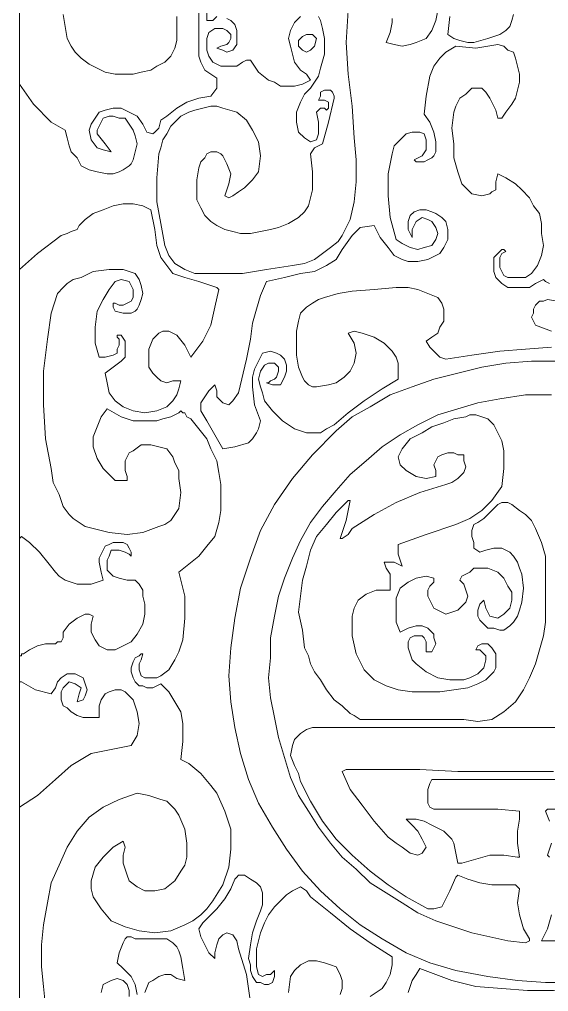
# Model space of a CAD drawing. Extents: x -66030 to 95157, y -13132 to 45879.
# Drawn here: x -39377 to -38340, y 26178 to 28084 of the extents above; entities that cross this region are included whole.
import ezdxf

# ---------------------------------------------------------------- set-up
doc = ezdxf.new("R2010")
doc.units = 0
doc.header["$LTSCALE"] = 100
doc.header["$MEASUREMENT"] = 0
doc.layers.get('0').update_dxf_attribs({"linetype": 'CONTINUOUS'})

msp = doc.modelspace()

# ---------------------------------------------------------------- linework, layer by layer
at = {"lineweight": 0}
for points in [[(-39377, 29078.5), (-37361.5, 29078.5), (-37361.5, 24512.4), (-39377, 24512.4), (-39377, 29078.5)], [(-38814.5, 28055.1), (-38802.8, 28055.1), (-38795, 28047.3), (-38798.9, 28031.7), (-38806.7, 28023.9), (-38814.5, 28020), (-38822.3, 28023.9), (-38830.1, 28031.7), (-38830.1, 28043.4), (-38822.3, 28051.2), (-38814.5, 28055.1)], [(-38759.8, 26750.5), (-38775.4, 26770.1), (-38787.2, 26789.6), (-38798.9, 26805.2), (-38806.7, 26820.8), (-38810.6, 26836.5), (-38818.4, 26852.1), (-38822.3, 26887.2), (-38830.1, 26922.4), (-38826.2, 26953.6), (-38822.3, 26984.9), (-38814.5, 27012.2), (-38806.7, 27043.5), (-38795, 27070.8), (-38775.4, 27094.3), (-38755.9, 27117.7), (-38732.5, 27141.1), (-38728.6, 27141.1), (-38736.4, 27102.1), (-38748.1, 27066.9), (-38744.2, 27066.9), (-38732.5, 27074.7), (-38724.7, 27086.4), (-38681.7, 27113.8), (-38638.7, 27137.2), (-38591.9, 27156.8), (-38541.1, 27172.4), (-38529.4, 27176.3), (-38517.6, 27184.1), (-38505.9, 27195.8), (-38502, 27207.5), (-38505.9, 27219.2), (-38505.9, 27231), (-38517.6, 27231), (-38525.5, 27234.9), (-38537.2, 27234.9), (-38548.9, 27231), (-38556.7, 27227.1), (-38560.6, 27219.2), (-38564.5, 27211.4), (-38560.6, 27199.7), (-38560.6, 27195.8), (-38560.6, 27188), (-38580.1, 27184.1), (-38599.7, 27188), (-38619.2, 27199.7), (-38630.9, 27211.4), (-38634.8, 27227.1), (-38627, 27242.7), (-38611.4, 27262.2), (-38587.9, 27273.9), (-38568.4, 27285.6), (-38545, 27293.5), (-38525.5, 27301.3), (-38502, 27305.2), (-38494.2, 27309.1), (-38482.5, 27309.1), (-38470.8, 27305.2), (-38459.1, 27301.3), (-38447.3, 27289.6), (-38439.5, 27273.9), (-38431.7, 27258.3), (-38427.8, 27238.8), (-38427.8, 27203.6), (-38431.7, 27168.5), (-38451.2, 27141.1), (-38470.8, 27121.6), (-38494.2, 27106), (-38521.5, 27094.3), (-38580.1, 27074.7), (-38634.8, 27055.2), (-38634.8, 27035.7), (-38627, 27012.2), (-38642.6, 27020), (-38662.2, 27020), (-38658.3, 27008.3), (-38650.4, 26996.6), (-38650.4, 26981), (-38650.4, 26965.4), (-38662.2, 26965.4), (-38677.8, 26965.4), (-38697.3, 26957.5), (-38712.9, 26945.8), (-38720.8, 26930.2), (-38724.7, 26914.6), (-38724.7, 26895.1), (-38724.7, 26875.5), (-38716.8, 26840.4), (-38701.2, 26809.1), (-38681.7, 26789.6), (-38658.3, 26777.9), (-38634.8, 26770.1), (-38607.5, 26766.2), (-38552.8, 26766.2), (-38498.1, 26774), (-38478.6, 26781.8), (-38463, 26789.6), (-38455.1, 26797.4), (-38447.3, 26805.2), (-38443.4, 26813), (-38443.4, 26824.7), (-38443.4, 26840.4), (-38451.2, 26852.1), (-38459.1, 26859.9), (-38470.8, 26859.9), (-38478.6, 26856), (-38482.5, 26848.2), (-38474.7, 26848.2), (-38470.8, 26844.3), (-38463, 26836.5), (-38463, 26828.7), (-38466.9, 26813), (-38478.6, 26801.3), (-38494.2, 26793.5), (-38505.9, 26789.6), (-38533.3, 26789.6), (-38556.7, 26793.5), (-38580.1, 26805.2), (-38599.7, 26820.8), (-38607.5, 26828.7), (-38611.4, 26840.4), (-38615.3, 26852.1), (-38615.3, 26863.8), (-38611.4, 26871.6), (-38603.6, 26875.5), (-38595.8, 26875.5), (-38587.9, 26875.5), (-38584, 26871.6), (-38580.1, 26863.8), (-38580.1, 26859.9), (-38580.1, 26852.1), (-38580.1, 26848.2), (-38580.1, 26844.3), (-38576.2, 26844.3), (-38568.4, 26844.3), (-38564.5, 26852.1), (-38560.6, 26859.9), (-38564.5, 26871.6), (-38564.5, 26879.4), (-38576.2, 26891.1), (-38587.9, 26895.1), (-38599.7, 26895.1), (-38615.3, 26891.1), (-38630.9, 26883.3), (-38638.7, 26902.9), (-38638.7, 26926.3), (-38638.7, 26949.7), (-38630.9, 26969.3), (-38615.3, 26981), (-38599.7, 26988.8), (-38580.1, 26992.7), (-38564.5, 26988.8), (-38564.5, 26981), (-38572.3, 26973.2), (-38576.2, 26965.4), (-38576.2, 26953.6), (-38572.3, 26945.8), (-38568.4, 26938), (-38564.5, 26930.2), (-38556.7, 26926.3), (-38548.9, 26922.4), (-38541.1, 26918.5), (-38529.4, 26922.4), (-38517.6, 26926.3), (-38509.8, 26934.1), (-38502, 26941.9), (-38498.1, 26953.6), (-38502, 26965.4), (-38505.9, 26977.1), (-38513.7, 26984.9), (-38509.8, 26992.7), (-38502, 26996.6), (-38494.2, 27000.5), (-38486.4, 27008.3), (-38459.1, 27008.3), (-38439.5, 27000.5), (-38427.8, 26988.8), (-38420, 26973.2), (-38412.2, 26961.5), (-38412.2, 26945.8), (-38416.1, 26930.2), (-38427.8, 26918.5), (-38439.5, 26910.7), (-38455.1, 26914.6), (-38463, 26930.2), (-38466.9, 26945.8), (-38474.7, 26938), (-38478.6, 26926.3), (-38478.6, 26914.6), (-38474.7, 26906.8), (-38466.9, 26899), (-38459.1, 26891.1), (-38447.3, 26891.1), (-38435.6, 26887.2), (-38427.8, 26887.2), (-38416.1, 26895.1), (-38408.3, 26902.9), (-38400.5, 26914.6), (-38396.6, 26926.3), (-38392.6, 26941.9), (-38388.7, 26969.3), (-38392.6, 26996.6), (-38396.6, 27008.3), (-38400.5, 27020), (-38408.3, 27031.8), (-38416.1, 27039.6), (-38431.7, 27047.4), (-38447.3, 27047.4), (-38463, 27043.5), (-38474.7, 27039.6), (-38486.4, 27047.4), (-38486.4, 27059.1), (-38490.3, 27070.8), (-38490.3, 27082.5), (-38486.4, 27094.3), (-38478.6, 27098.2), (-38466.9, 27106), (-38459.1, 27113.8), (-38451.2, 27121.6), (-38439.5, 27133.3), (-38431.7, 27137.2), (-38427.8, 27137.2), (-38420, 27137.2), (-38412.2, 27133.3), (-38396.6, 27121.6), (-38384.8, 27113.8), (-38373.1, 27102.1), (-38365.3, 27086.4), (-38353.6, 27059.1), (-38345.8, 27031.8), (-38345.8, 26969.3), (-38345.8, 26902.9), (-38349.7, 26875.5), (-38357.5, 26848.2), (-38365.3, 26820.8), (-38377, 26793.5), (-38388.7, 26770.1), (-38404.4, 26746.6), (-38427.8, 26727.1), (-38451.2, 26711.5), (-38478.6, 26707.6), (-38505.9, 26711.5), (-38552.8, 26711.5), (-38595.8, 26711.5), (-38642.6, 26711.5), (-38689.5, 26711.5), (-38701.2, 26711.5), (-38709, 26711.5), (-38720.8, 26719.3), (-38728.6, 26723.2), (-38744.2, 26738.8), (-38759.8, 26750.5)]]:
    msp.add_lwpolyline(points, close=True, dxfattribs=at)
for points in [[(-39025.4, 28113.7), (-39025.4, 28078.6), (-39025.4, 28047.3), (-39025.4, 28012.2), (-39021.5, 28000.4), (-39013.7, 27984.8), (-39002, 27977), (-38990.3, 27969.2), (-38990.3, 27949.7), (-39002, 27934), (-39025.4, 27930.1), (-39048.9, 27922.3), (-39068.4, 27910.6), (-39087.9, 27895), (-39099.6, 27887.2), (-39103.5, 27871.5), (-39107.4, 27867.6), (-39111.3, 27863.7), (-39115.3, 27859.8), (-39127, 27863.7), (-39134.8, 27879.4), (-39146.5, 27895), (-39162.1, 27902.8), (-39177.7, 27910.6), (-39193.4, 27910.6), (-39209, 27906.7), (-39220.7, 27902.8), (-39228.5, 27891.1), (-39236.3, 27879.4), (-39240.2, 27867.6), (-39236.3, 27848.1), (-39224.6, 27832.5), (-39212.9, 27828.6), (-39197.3, 27824.7), (-39209, 27840.3), (-39224.6, 27859.8), (-39224.6, 27867.6), (-39220.7, 27875.4), (-39216.8, 27883.3), (-39212.9, 27891.1), (-39201.2, 27895), (-39193.4, 27895), (-39181.7, 27891.1), (-39169.9, 27891.1), (-39162.1, 27879.4), (-39154.3, 27867.6), (-39150.4, 27855.9), (-39146.5, 27840.3), (-39150.4, 27824.7), (-39154.3, 27809), (-39158.2, 27801.2), (-39162.1, 27797.3), (-39173.8, 27789.5), (-39181.7, 27785.6), (-39193.4, 27781.7), (-39205.1, 27781.7), (-39224.6, 27785.6), (-39240.2, 27789.5), (-39255.9, 27797.3), (-39263.7, 27813), (-39275.4, 27824.7), (-39279.3, 27836.4), (-39283.2, 27852), (-39287.1, 27867.6), (-39314.5, 27883.3), (-39349.6, 27918.4), (-39377, 27957.5), (-39377, 28086.4)], [(-38732.5, 28102), (-38736.4, 28039.5), (-38732.5, 27977), (-38724.7, 27914.5), (-38720.8, 27852), (-38716.8, 27809), (-38716.8, 27766.1), (-38720.8, 27727), (-38728.6, 27691.9), (-38736.4, 27676.2), (-38744.2, 27660.6), (-38752, 27648.9), (-38767.6, 27637.2), (-38783.2, 27625.5), (-38798.9, 27613.7), (-38818.4, 27605.9), (-38841.8, 27602), (-38892.6, 27594.2), (-38939.5, 27586.4), (-38986.4, 27586.4), (-39033.2, 27586.4), (-39052.8, 27594.2), (-39072.3, 27605.9), (-39084, 27621.6), (-39091.8, 27641.1), (-39099.6, 27684.1), (-39107.4, 27727), (-39107.4, 27773.9), (-39103.5, 27820.8), (-39099.6, 27832.5), (-39095.7, 27848.1), (-39087.9, 27859.8), (-39080.1, 27875.4), (-39072.3, 27883.3), (-39060.6, 27895), (-39044.9, 27902.8), (-39033.2, 27906.7), (-39017.6, 27910.6), (-39002, 27914.5), (-38990.3, 27914.5), (-38978.5, 27910.6), (-38951.2, 27902.8), (-38931.7, 27887.2), (-38920, 27867.6), (-38908.2, 27844.2), (-38904.3, 27816.9), (-38908.2, 27785.6), (-38920, 27770), (-38935.6, 27754.4), (-38947.3, 27746.6), (-38959, 27738.7), (-38966.8, 27734.8), (-38974.6, 27738.7), (-38966.8, 27762.2), (-38962.9, 27781.7), (-38970.7, 27801.2), (-38978.5, 27816.9), (-38982.5, 27820.8), (-38990.3, 27824.7), (-38994.2, 27824.7), (-39002, 27824.7), (-39009.8, 27820.8), (-39013.7, 27813), (-39021.5, 27805.1), (-39025.4, 27793.4), (-39029.3, 27770), (-39029.3, 27746.6), (-39029.3, 27730.9), (-39021.5, 27715.3), (-39013.7, 27699.7), (-39002, 27688), (-38990.3, 27680.2), (-38974.6, 27672.3), (-38959, 27668.4), (-38943.4, 27664.5), (-38923.9, 27664.5), (-38904.3, 27668.4), (-38884.8, 27672.3), (-38869.2, 27676.2), (-38849.6, 27684.1), (-38830.1, 27695.8), (-38818.4, 27707.5), (-38810.6, 27719.2), (-38806.7, 27734.8), (-38802.8, 27750.5), (-38802.8, 27785.6), (-38806.7, 27820.8), (-38798.9, 27832.5), (-38783.2, 27840.3), (-38771.5, 27883.3), (-38759.8, 27930.1), (-38759.8, 27934), (-38763.7, 27941.9), (-38767.6, 27945.8), (-38775.4, 27945.8), (-38779.3, 27945.8), (-38787.2, 27941.9), (-38787.2, 27934), (-38791.1, 27926.2), (-38779.3, 27926.2), (-38771.5, 27922.3), (-38771.5, 27910.6), (-38775.4, 27906.7), (-38779.3, 27910.6), (-38787.2, 27910.6), (-38795, 27902.8), (-38791.1, 27883.3), (-38791.1, 27859.8), (-38795, 27848.1), (-38806.7, 27844.2), (-38818.4, 27852), (-38830.1, 27863.7), (-38834, 27883.3), (-38834, 27902.8), (-38826.2, 27922.3), (-38818.4, 27937.9), (-38806.7, 27949.7), (-38798.9, 27961.4), (-38791.1, 27973.1), (-38787.2, 27988.7), (-38779.3, 28016.1), (-38779.3, 28047.3), (-38783.2, 28066.8), (-38787.2, 28082.5), (-38791.1, 28090.3)], [(-38990.3, 28090.3), (-38998.1, 28082.5), (-39009.8, 28082.5), (-39009.8, 28098.1)], [(-38556.7, 28102), (-38560.6, 28082.5), (-38568.4, 28062.9), (-38580.1, 28047.3), (-38599.7, 28039.5), (-38611.4, 28035.6), (-38627, 28031.7), (-38642.6, 28035.6), (-38658.3, 28039.5), (-38650.4, 28059), (-38646.5, 28078.6), (-38646.5, 28086.4)], [(-39291, 28094.2), (-39283.2, 28047.3), (-39275.4, 28031.7), (-39267.6, 28020), (-39255.9, 28008.3), (-39240.2, 27996.5), (-39224.6, 27988.7), (-39209, 27980.9), (-39189.5, 27977), (-39173.8, 27977), (-39154.3, 27977), (-39138.7, 27980.9), (-39119.2, 27984.8), (-39107.4, 27992.6), (-39091.8, 28000.4), (-39080.1, 28012.2), (-39072.3, 28027.8), (-39068.4, 28043.4), (-39068.4, 28090.3)], [(-38826.2, 28090.3), (-38837.9, 28078.6), (-38845.7, 28062.9), (-38849.6, 28047.3), (-38845.7, 28031.7), (-38841.8, 28016.1), (-38837.9, 28000.4), (-38826.2, 27984.8), (-38814.5, 27977), (-38806.7, 27965.3), (-38822.3, 27957.5), (-38837.9, 27953.6), (-38849.6, 27953.6), (-38865.3, 27953.6), (-38877, 27961.4), (-38888.7, 27965.3), (-38908.2, 27980.9), (-38923.9, 28004.3), (-38931.7, 28004.3), (-38939.5, 28000.4), (-38951.2, 27992.6), (-38966.8, 27992.6), (-38982.5, 27992.6), (-38998.1, 28000.4), (-39005.9, 28012.2), (-39009.8, 28023.9), (-39009.8, 28035.6), (-39009.8, 28047.3), (-39005.9, 28059), (-38994.2, 28066.8), (-38986.4, 28066.8), (-38978.5, 28066.8), (-38970.7, 28062.9), (-38966.8, 28059), (-38962.9, 28055.1), (-38962.9, 28047.3), (-38966.8, 28039.5), (-38970.7, 28035.6), (-38982.5, 28031.7), (-38990.3, 28027.8), (-38978.5, 28023.9), (-38970.7, 28020), (-38959, 28023.9), (-38951.2, 28035.6), (-38951.2, 28043.4), (-38951.2, 28055.1), (-38951.2, 28062.9), (-38955.1, 28074.7), (-38962.9, 28082.5), (-38970.7, 28086.4)], [(-38408.3, 28094.2), (-38412.2, 28082.5), (-38416.1, 28070.7), (-38423.9, 28062.9), (-38435.6, 28055.1), (-38459.1, 28047.3), (-38486.4, 28039.5), (-38498.1, 28039.5), (-38513.7, 28043.4), (-38525.5, 28047.3), (-38537.2, 28055.1), (-38533.3, 28090.3)], [(-38334.1, 27441.9), (-38384.8, 27438), (-38435.6, 27434.1), (-38490.3, 27426.3), (-38541.1, 27418.5), (-38552.8, 27422.4), (-38564.5, 27434.1), (-38572.3, 27441.9), (-38580.1, 27453.6), (-38568.4, 27461.4), (-38556.7, 27469.2), (-38552.8, 27480.9), (-38545, 27492.7), (-38545, 27504.4), (-38545, 27516.1), (-38548.9, 27527.8), (-38556.7, 27539.5), (-38576.2, 27547.3), (-38595.8, 27555.2), (-38615.3, 27559.1), (-38638.7, 27559.1), (-38681.7, 27555.2), (-38724.7, 27551.3), (-38752, 27547.3), (-38779.3, 27539.5), (-38791.1, 27535.6), (-38802.8, 27527.8), (-38814.5, 27520), (-38826.2, 27508.3), (-38830.1, 27492.7), (-38834, 27473.1), (-38834, 27449.7), (-38834, 27426.3), (-38830.1, 27402.8), (-38822.3, 27383.3), (-38818.4, 27375.5), (-38810.6, 27367.7), (-38802.8, 27363.8), (-38795, 27363.8), (-38771.5, 27367.7), (-38755.9, 27371.6), (-38740.3, 27383.3), (-38728.6, 27395), (-38720.8, 27410.6), (-38716.8, 27430.2), (-38720.8, 27449.7), (-38732.5, 27469.2), (-38720.8, 27473.1), (-38705.1, 27469.2), (-38681.7, 27461.4), (-38662.2, 27449.7), (-38654.3, 27441.9), (-38646.5, 27434.1), (-38638.7, 27422.4), (-38634.8, 27410.6), (-38634.8, 27379.4), (-38666.1, 27359.9), (-38701.2, 27336.4), (-38732.5, 27313), (-38759.8, 27289.6), (-38775.4, 27281.7), (-38787.2, 27273.9), (-38798.9, 27273.9), (-38814.5, 27273.9), (-38837.9, 27281.7), (-38861.4, 27297.4), (-38880.9, 27316.9), (-38896.5, 27336.4), (-38900.4, 27352), (-38904.3, 27363.8), (-38908.2, 27379.4), (-38904.3, 27395), (-38896.5, 27406.7), (-38888.7, 27410.6), (-38880.9, 27410.6), (-38877, 27410.6), (-38873.1, 27406.7), (-38869.2, 27402.8), (-38869.2, 27395), (-38873.1, 27383.3), (-38877, 27379.4), (-38884.8, 27375.5), (-38888.7, 27371.6), (-38892.6, 27371.6), (-38880.9, 27367.7), (-38865.3, 27367.7), (-38857.5, 27383.3), (-38853.6, 27395), (-38853.6, 27406.7), (-38857.5, 27418.5), (-38865.3, 27426.3), (-38873.1, 27430.2), (-38884.8, 27434.1), (-38900.4, 27430.2), (-38908.2, 27414.5), (-38916, 27398.9), (-38920, 27383.3), (-38920, 27363.8), (-38916, 27328.6), (-38904.3, 27297.4), (-38908.2, 27281.7), (-38912.1, 27273.9), (-38920, 27262.2), (-38927.8, 27254.4), (-38955.1, 27246.6), (-38978.5, 27242.7), (-38994.2, 27270), (-39009.8, 27297.4), (-39021.5, 27316.9), (-39021.5, 27332.5), (-39013.7, 27344.2), (-39005.9, 27356), (-38994.2, 27367.7), (-38994.2, 27367.7), (-38990.3, 27356), (-38990.3, 27344.2), (-38978.5, 27332.5), (-38966.8, 27328.6), (-38959, 27336.4), (-38947.3, 27352), (-38931.7, 27418.5), (-38923.9, 27457.5), (-38920, 27488.8), (-38912.1, 27516.1), (-38904.3, 27543.4), (-38892.6, 27570.8), (-38857.5, 27578.6), (-38826.2, 27586.4), (-38798.9, 27590.3), (-38775.4, 27602), (-38755.9, 27613.7), (-38744.2, 27633.3), (-38724.7, 27660.6), (-38709, 27676.2), (-38681.7, 27680.2), (-38670, 27656.7), (-38654.3, 27637.2), (-38642.6, 27621.6), (-38627, 27613.7), (-38615.3, 27609.8), (-38595.8, 27609.8), (-38576.2, 27613.7), (-38552.8, 27625.5), (-38545, 27637.2), (-38537.2, 27652.8), (-38537.2, 27672.3), (-38541.1, 27688), (-38548.9, 27695.8), (-38560.6, 27703.6), (-38568.4, 27707.5), (-38580.1, 27711.4), (-38591.9, 27711.4), (-38603.6, 27707.5), (-38611.4, 27699.7), (-38615.3, 27688), (-38615.3, 27672.3), (-38607.5, 27656.7), (-38607.5, 27672.3), (-38599.7, 27688), (-38587.9, 27695.8), (-38576.2, 27691.9), (-38568.4, 27688), (-38560.6, 27676.2), (-38556.7, 27664.5), (-38560.6, 27652.8), (-38568.4, 27641.1), (-38584, 27637.2), (-38595.8, 27633.3), (-38611.4, 27637.2), (-38627, 27645), (-38638.7, 27652.8), (-38650.4, 27695.8), (-38654.3, 27738.7), (-38654.3, 27781.7), (-38646.5, 27820.8), (-38642.6, 27836.4), (-38630.9, 27848.1), (-38619.2, 27859.8), (-38607.5, 27863.7), (-38591.9, 27863.7), (-38584, 27859.8), (-38580.1, 27848.1), (-38580.1, 27828.6), (-38587.9, 27816.9), (-38603.6, 27809), (-38599.7, 27805.1), (-38595.8, 27805.1), (-38587.9, 27805.1), (-38584, 27805.1), (-38576.2, 27809), (-38568.4, 27813), (-38564.5, 27816.9), (-38560.6, 27824.7), (-38560.6, 27844.2), (-38564.5, 27863.7), (-38572.3, 27883.3), (-38584, 27898.9), (-38580.1, 27934), (-38572.3, 27973.1), (-38564.5, 27992.6), (-38552.8, 28008.3), (-38541.1, 28020), (-38521.5, 28031.7), (-38482.5, 28027.8), (-38439.5, 28035.6), (-38427.8, 28031.7), (-38420, 28023.9), (-38408.3, 28020), (-38404.4, 28008.3), (-38400.5, 27992.6), (-38396.6, 27977), (-38396.6, 27961.4), (-38400.5, 27945.8), (-38404.4, 27930.1), (-38412.2, 27918.4), (-38423.9, 27902.8), (-38431.7, 27891.1), (-38439.5, 27891.1), (-38443.4, 27906.7), (-38455.1, 27930.1), (-38463, 27941.9), (-38470.8, 27949.7), (-38478.6, 27949.7), (-38490.3, 27949.7), (-38502, 27937.9), (-38513.7, 27930.1), (-38521.5, 27914.5), (-38525.5, 27902.8), (-38529.4, 27871.5), (-38525.5, 27840.3), (-38525.5, 27813), (-38517.6, 27785.6), (-38513.7, 27773.9), (-38509.8, 27762.2), (-38498.1, 27750.5), (-38490.3, 27742.6), (-38470.8, 27738.7), (-38455.1, 27742.6), (-38451.2, 27746.6), (-38443.4, 27750.5), (-38443.4, 27766.1), (-38439.5, 27781.7), (-38423.9, 27773.9), (-38404.4, 27762.2), (-38392.6, 27750.5), (-38377, 27734.8), (-38369.2, 27719.2), (-38357.5, 27703.6), (-38353.6, 27684.1), (-38353.6, 27664.5), (-38349.7, 27641.1), (-38353.6, 27621.6), (-38361.4, 27602), (-38373.1, 27586.4), (-38384.8, 27578.6), (-38396.6, 27578.6), (-38408.3, 27578.6), (-38420, 27578.6), (-38427.8, 27582.5), (-38431.7, 27590.3), (-38435.6, 27598.1), (-38435.6, 27605.9), (-38435.6, 27609.8), (-38435.6, 27617.7), (-38431.7, 27625.5), (-38423.9, 27629.4), (-38427.8, 27633.3), (-38431.7, 27633.3), (-38435.6, 27629.4), (-38439.5, 27625.5), (-38447.3, 27617.7), (-38447.3, 27605.9), (-38447.3, 27590.3), (-38443.4, 27578.6), (-38431.7, 27566.9), (-38420, 27559.1), (-38404.4, 27559.1), (-38392.6, 27559.1), (-38377, 27559.1), (-38365.3, 27566.9), (-38357.5, 27570.8), (-38349.7, 27574.7), (-38345.8, 27570.8), (-38338, 27566.9)], [(-39377, 26012.3), (-39377, 26543.5), (-39377, 26539.6), (-39341.8, 26563), (-39306.6, 26594.3), (-39275.4, 26621.6), (-39236.3, 26645.1), (-39158.2, 26660.7), (-39146.5, 26680.2), (-39142.6, 26703.7), (-39146.5, 26727.1), (-39154.3, 26750.5), (-39169.9, 26766.2), (-39177.7, 26770.1), (-39189.5, 26770.1), (-39201.2, 26766.2), (-39209, 26762.2), (-39216.8, 26750.5), (-39220.7, 26738.8), (-39220.7, 26727.1), (-39220.7, 26715.4), (-39236.3, 26715.4), (-39252, 26715.4), (-39263.7, 26719.3), (-39275.4, 26727.1), (-39283.2, 26734.9), (-39291, 26738.8), (-39294.9, 26750.5), (-39294.9, 26758.3), (-39294.9, 26766.2), (-39291, 26774), (-39283.2, 26781.8), (-39279.3, 26785.7), (-39267.6, 26781.8), (-39255.9, 26774), (-39259.8, 26762.2), (-39263.7, 26746.6), (-39252, 26750.5), (-39248.1, 26758.3), (-39244.2, 26770.1), (-39248.1, 26781.8), (-39252, 26793.5), (-39267.6, 26801.3), (-39283.2, 26801.3), (-39294.9, 26793.5), (-39302.7, 26785.7), (-39306.6, 26774), (-39314.5, 26762.2), (-39345.7, 26770.1), (-39373, 26785.7), (-39377, 26785.7), (-39377, 26797.4), (-39377, 26836.5), (-39373, 26836.5), (-39373, 26836.5), (-39373, 26840.4), (-39369.1, 26840.4), (-39357.4, 26848.2), (-39341.8, 26856), (-39326.2, 26859.9), (-39306.6, 26859.9), (-39302.7, 26863.8), (-39294.9, 26863.8), (-39291, 26871.6), (-39291, 26883.3), (-39279.3, 26899), (-39263.7, 26910.7), (-39255.9, 26914.6), (-39248.1, 26918.5), (-39240.2, 26918.5), (-39232.4, 26914.6), (-39236.3, 26899), (-39236.3, 26883.3), (-39228.5, 26867.7), (-39220.7, 26856), (-39205.1, 26848.2), (-39189.5, 26848.2), (-39173.8, 26856), (-39158.2, 26863.8), (-39146.5, 26879.4), (-39134.8, 26899), (-39130.9, 26918.5), (-39130.9, 26938), (-39134.8, 26953.6), (-39134.8, 26965.4), (-39142.6, 26977.1), (-39150.4, 26984.9), (-39166, 26984.9), (-39181.7, 26988.8), (-39193.4, 26992.7), (-39205.1, 27004.4), (-39205.1, 27012.2), (-39205.1, 27023.9), (-39201.2, 27031.8), (-39197.3, 27043.5), (-39181.7, 27043.5), (-39169.9, 27039.6), (-39162.1, 27035.7), (-39158.2, 27031.8), (-39158.2, 27039.6), (-39162.1, 27047.4), (-39166, 27055.2), (-39173.8, 27059.1), (-39181.7, 27059.1), (-39193.4, 27059.1), (-39201.2, 27055.2), (-39209, 27051.3), (-39212.9, 27043.5), (-39216.8, 27035.7), (-39220.7, 27027.9), (-39220.7, 27020), (-39216.8, 27000.5), (-39212.9, 26984.9), (-39236.3, 26977.1), (-39263.7, 26977.1), (-39275.4, 26981), (-39287.1, 26984.9), (-39298.8, 26992.7), (-39306.6, 27000.5), (-39318.4, 27016.1), (-39337.9, 27039.6), (-39357.4, 27059.1), (-39373, 27070.8), (-39373, 27070.8), (-39377, 27066.9), (-39377, 27074.7), (-39377, 27594.2), (-39341.8, 27625.5), (-39294.9, 27660.6), (-39283.2, 27664.5), (-39275.4, 27668.4), (-39263.7, 27672.3), (-39259.8, 27680.2), (-39248.1, 27691.9), (-39232.4, 27703.6), (-39212.9, 27711.4), (-39193.4, 27719.2), (-39173.8, 27723.1), (-39154.3, 27723.1), (-39134.8, 27719.2), (-39119.2, 27711.4), (-39111.3, 27672.3), (-39107.4, 27641.1), (-39099.6, 27617.7), (-39087.9, 27602), (-39076.2, 27586.4), (-39052.8, 27578.6), (-39025.4, 27570.8), (-38990.3, 27559.1), (-38986.4, 27555.2), (-38994.2, 27520), (-39002, 27484.9), (-39017.6, 27453.6), (-39041, 27422.4), (-39052.8, 27445.8), (-39068.4, 27465.3), (-39076.2, 27469.2), (-39084, 27473.1), (-39095.7, 27473.1), (-39103.5, 27469.2), (-39115.3, 27457.5), (-39123.1, 27438), (-39123.1, 27418.5), (-39123.1, 27402.8), (-39115.3, 27391.1), (-39107.4, 27383.3), (-39099.6, 27375.5), (-39087.9, 27371.6), (-39076.2, 27375.5), (-39060.6, 27375.5), (-39064.5, 27359.9), (-39068.4, 27348.1), (-39076.2, 27336.4), (-39087.9, 27324.7), (-39107.4, 27316.9), (-39130.9, 27313), (-39154.3, 27316.9), (-39173.8, 27324.7), (-39189.5, 27336.4), (-39201.2, 27352), (-39205.1, 27371.6), (-39209, 27391.1), (-39193.4, 27402.8), (-39177.7, 27414.5), (-39169.9, 27422.4), (-39169.9, 27434.1), (-39169.9, 27441.9), (-39169.9, 27453.6), (-39177.7, 27465.3), (-39185.6, 27465.3), (-39185.6, 27461.4), (-39181.7, 27457.5), (-39181.7, 27445.8), (-39185.6, 27438), (-39185.6, 27430.2), (-39193.4, 27426.3), (-39209, 27422.4), (-39220.7, 27422.4), (-39228.5, 27449.7), (-39228.5, 27480.9), (-39224.6, 27512.2), (-39212.9, 27535.6), (-39201.2, 27555.2), (-39189.5, 27570.8), (-39177.7, 27574.7), (-39162.1, 27570.8), (-39154.3, 27555.2), (-39154.3, 27539.5), (-39158.2, 27531.7), (-39166, 27527.8), (-39173.8, 27523.9), (-39181.7, 27523.9), (-39189.5, 27527.8), (-39193.4, 27527.8), (-39193.4, 27520), (-39189.5, 27512.2), (-39173.8, 27508.3), (-39158.2, 27508.3), (-39150.4, 27512.2), (-39146.5, 27516.1), (-39142.6, 27523.9), (-39138.7, 27535.6), (-39134.8, 27547.3), (-39138.7, 27563), (-39142.6, 27574.7), (-39150.4, 27586.4), (-39162.1, 27590.3), (-39173.8, 27594.2), (-39189.5, 27594.2), (-39201.2, 27594.2), (-39232.4, 27590.3), (-39255.9, 27578.6), (-39271.5, 27574.7), (-39283.2, 27566.9), (-39291, 27559.1), (-39302.7, 27547.3), (-39314.5, 27508.3), (-39322.3, 27457.5), (-39330.1, 27395), (-39330.1, 27328.6), (-39326.2, 27262.2), (-39314.5, 27203.6), (-39310.6, 27176.3), (-39298.8, 27152.8), (-39291, 27129.4), (-39279.3, 27113.8), (-39271.5, 27106), (-39259.8, 27098.2), (-39248.1, 27090.3), (-39232.4, 27086.4), (-39201.2, 27078.6), (-39166, 27074.7), (-39134.8, 27078.6), (-39103.5, 27090.3), (-39091.8, 27094.3), (-39080.1, 27102.1), (-39072.3, 27113.8), (-39064.5, 27125.5), (-39060.6, 27156.8), (-39064.5, 27184.1), (-39064.5, 27199.7), (-39072.3, 27215.3), (-39076.2, 27227.1), (-39087.9, 27242.7), (-39103.5, 27246.6), (-39119.2, 27250.5), (-39138.7, 27250.5), (-39154.3, 27238.8), (-39162.1, 27234.9), (-39166, 27227.1), (-39169.9, 27219.2), (-39169.9, 27211.4), (-39169.9, 27199.7), (-39166, 27188), (-39166, 27184.1), (-39166, 27180.2), (-39169.9, 27180.2), (-39177.7, 27180.2), (-39189.5, 27180.2), (-39197.3, 27188), (-39205.1, 27195.8), (-39212.9, 27203.6), (-39224.6, 27223.2), (-39232.4, 27246.6), (-39232.4, 27266.1), (-39224.6, 27285.6), (-39216.8, 27305.2), (-39205.1, 27320.8), (-39177.7, 27305.2), (-39154.3, 27297.4), (-39123.1, 27297.4), (-39107.4, 27297.4), (-39095.7, 27301.3), (-39080.1, 27305.2), (-39072.3, 27309.1), (-39064.5, 27313), (-39060.6, 27316.9), (-39056.7, 27313), (-39052.8, 27313), (-39048.9, 27305.2), (-39041, 27301.3), (-39025.4, 27281.7), (-39009.8, 27262.2), (-39002, 27242.7), (-38990.3, 27219.2), (-38986.4, 27195.8), (-38982.5, 27172.4), (-38982.5, 27148.9), (-38982.5, 27121.6), (-38986.4, 27098.2), (-38994.2, 27070.8), (-39009.8, 27051.3), (-39025.4, 27031.8), (-39044.9, 27016.1), (-39064.5, 27000.5), (-39052.8, 26953.6), (-39052.8, 26910.7), (-39056.7, 26867.7), (-39064.5, 26844.3), (-39072.3, 26828.7), (-39084, 26809.1), (-39099.6, 26797.4), (-39107.4, 26793.5), (-39119.2, 26793.5), (-39130.9, 26793.5), (-39138.7, 26797.4), (-39142.6, 26809.1), (-39142.6, 26820.8), (-39138.7, 26828.7), (-39134.8, 26840.4), (-39138.7, 26840.4), (-39142.6, 26836.5), (-39150.4, 26832.6), (-39154.3, 26824.7), (-39158.2, 26813), (-39158.2, 26805.2), (-39154.3, 26793.5), (-39150.4, 26785.7), (-39142.6, 26777.9), (-39134.8, 26777.9), (-39127, 26774), (-39115.3, 26774), (-39107.4, 26777.9), (-39099.6, 26781.8), (-39084, 26766.2), (-39072.3, 26746.6), (-39060.6, 26727.1), (-39056.7, 26703.7), (-39056.7, 26668.5), (-39060.6, 26633.4), (-39044.9, 26625.5), (-39021.5, 26606), (-39002, 26582.6), (-38990.3, 26567), (-38974.6, 26531.8), (-38962.9, 26496.6), (-38962.9, 26457.6), (-38966.8, 26422.4), (-38978.5, 26387.3), (-38998.1, 26356), (-39009.8, 26340.4), (-39021.5, 26328.7), (-39037.1, 26317), (-39052.8, 26309.2), (-39080.1, 26297.4), (-39111.3, 26293.5), (-39142.6, 26297.4), (-39169.9, 26305.3), (-39197.3, 26317), (-39216.8, 26340.4), (-39224.6, 26352.1), (-39232.4, 26363.8), (-39236.3, 26379.5), (-39236.3, 26395.1), (-39228.5, 26422.4), (-39212.9, 26442), (-39193.4, 26461.5), (-39173.8, 26473.2), (-39169.9, 26461.5), (-39173.8, 26445.9), (-39173.8, 26430.2), (-39169.9, 26418.5), (-39166, 26406.8), (-39162.1, 26395.1), (-39146.5, 26383.4), (-39130.9, 26375.6), (-39111.3, 26375.6), (-39091.8, 26379.5), (-39072.3, 26395.1), (-39060.6, 26414.6), (-39052.8, 26426.3), (-39048.9, 26442), (-39048.9, 26453.7), (-39048.9, 26469.3), (-39052.8, 26496.6), (-39064.5, 26524), (-39072.3, 26535.7), (-39080.1, 26543.5), (-39087.9, 26551.3), (-39099.6, 26555.2), (-39123.1, 26563), (-39146.5, 26567), (-39181.7, 26555.2), (-39212.9, 26539.6), (-39240.2, 26520.1), (-39263.7, 26492.7), (-39283.2, 26461.5), (-39298.8, 26426.3), (-39314.5, 26391.2), (-39322.3, 26352.1), (-39330.1, 26309.2), (-39334, 26270.1), (-39334, 26227.1), (-39330.1, 26188.1), (-39326.2, 26149)], [(-38322.3, 27531.7), (-38341.9, 27535.6), (-38349.7, 27531.7), (-38357.5, 27531.7), (-38365.3, 27523.9), (-38369.2, 27516.1), (-38369.2, 27508.3), (-38373.1, 27500.5), (-38369.2, 27492.7), (-38365.3, 27484.9), (-38334.1, 27473.1)], [(-38291.1, 26195.9), (-38345.8, 26195.9), (-38400.5, 26199.8), (-38459.1, 26207.6), (-38521.5, 26219.3), (-38521.5, 26219.3), (-38572.3, 26234.9), (-38619.2, 26254.5), (-38666.1, 26281.8), (-38709, 26309.2), (-38748.1, 26340.4), (-38787.2, 26375.6), (-38822.3, 26414.6), (-38853.6, 26457.6), (-38880.9, 26500.5), (-38908.2, 26547.4), (-38927.8, 26594.3), (-38943.4, 26645.1), (-38955.1, 26695.8), (-38962.9, 26746.6), (-38966.8, 26797.4), (-38962.9, 26852.1), (-38955.1, 26910.7), (-38943.4, 26969.3), (-38923.9, 27027.9), (-38904.3, 27082.5), (-38877, 27133.3), (-38841.8, 27184.1), (-38802.8, 27231), (-38755.9, 27277.8), (-38724.7, 27305.2), (-38689.5, 27324.7), (-38650.4, 27348.1), (-38607.5, 27363.8), (-38564.5, 27379.4), (-38517.6, 27391.1), (-38470.8, 27402.8), (-38423.9, 27410.6), (-38373.1, 27414.5), (-38326.2, 27414.5)], [(-38283.3, 26695.8), (-38388.7, 26695.8), (-38498.1, 26695.8), (-38599.7, 26695.8), (-38650.4, 26695.8), (-38701.2, 26695.8), (-38752, 26695.8), (-38802.8, 26695.8), (-38814.5, 26691.9), (-38826.2, 26684.1), (-38837.9, 26672.4), (-38841.8, 26660.7), (-38845.7, 26641.2), (-38837.9, 26621.6), (-38830.1, 26606), (-38826.2, 26590.4), (-38806.7, 26551.3), (-38783.2, 26512.3), (-38755.9, 26477.1), (-38724.7, 26445.9), (-38689.5, 26414.6), (-38654.3, 26387.3), (-38619.2, 26363.8), (-38576.2, 26340.4), (-38564.5, 26340.4), (-38548.9, 26344.3), (-38533.3, 26375.6), (-38521.5, 26402.9), (-38517.6, 26406.8), (-38498.1, 26399), (-38474.7, 26391.2), (-38451.2, 26387.3), (-38427.8, 26387.3), (-38420, 26387.3), (-38412.2, 26387.3), (-38404.4, 26387.3), (-38396.6, 26379.5), (-38400.5, 26352.1), (-38396.6, 26328.7), (-38388.7, 26301.3), (-38377, 26281.8), (-38377, 26277.9), (-38384.8, 26274), (-38420, 26277.9), (-38455.1, 26285.7), (-38490.3, 26293.5), (-38525.5, 26305.3), (-38560.6, 26317), (-38595.8, 26332.6), (-38627, 26352.1), (-38658.3, 26371.7), (-38689.5, 26391.2), (-38716.8, 26418.5), (-38744.2, 26442), (-38767.6, 26469.3), (-38791.1, 26500.5), (-38810.6, 26531.8), (-38830.1, 26563), (-38845.7, 26598.2), (-38845.7, 26598.2), (-38857.5, 26637.3), (-38869.2, 26676.3), (-38877, 26715.4), (-38884.8, 26754.4), (-38888.7, 26793.5), (-38884.8, 26832.6), (-38884.8, 26871.6), (-38877, 26914.6), (-38869.2, 26953.6), (-38857.5, 26988.8), (-38841.8, 27027.9), (-38826.2, 27063), (-38806.7, 27098.2), (-38783.2, 27129.4), (-38755.9, 27160.7), (-38728.6, 27191.9), (-38697.3, 27219.2), (-38666.1, 27246.6), (-38630.9, 27270), (-38595.8, 27289.6), (-38556.7, 27309.1), (-38517.6, 27320.8), (-38478.6, 27332.5), (-38435.6, 27340.3), (-38384.8, 27348.1), (-38334.1, 27348.1)], [(-38275.5, 26594.3), (-38349.7, 26594.3), (-38423.9, 26594.3), (-38494.2, 26594.3), (-38568.4, 26594.3), (-38572.3, 26586.5), (-38576.2, 26574.8), (-38576.2, 26563), (-38576.2, 26547.4), (-38572.3, 26539.6), (-38564.5, 26535.7), (-38521.5, 26535.7), (-38478.6, 26535.7), (-38439.5, 26535.7), (-38396.6, 26531.8), (-38396.6, 26516.2), (-38400.5, 26492.7), (-38400.5, 26469.3), (-38396.6, 26442), (-38400.5, 26442), (-38427.8, 26445.9), (-38455.1, 26445.9), (-38482.5, 26438.1), (-38509.8, 26430.2), (-38517.6, 26430.2), (-38517.6, 26430.2), (-38521.5, 26449.8), (-38525.5, 26469.3), (-38529.4, 26477.1), (-38537.2, 26484.9), (-38545, 26492.7), (-38552.8, 26496.6), (-38568.4, 26504.5), (-38584, 26512.3), (-38599.7, 26516.2), (-38619.2, 26516.2), (-38607.5, 26504.5), (-38595.8, 26492.7), (-38587.9, 26477.1), (-38580.1, 26461.5), (-38587.9, 26449.8), (-38595.8, 26445.9), (-38611.4, 26449.8), (-38627, 26461.5), (-38638.7, 26469.3), (-38654.3, 26481), (-38681.7, 26512.3), (-38705.1, 26543.5), (-38728.6, 26574.8), (-38744.2, 26609.9), (-38736.4, 26613.8), (-38662.2, 26613.8), (-38591.9, 26613.8), (-38517.6, 26609.9), (-38447.3, 26609.9), (-38404.4, 26609.9), (-38365.3, 26609.9), (-38330.2, 26609.9)], [(-38338, 26512.3), (-38345.8, 26531.8), (-38341.9, 26535.7), (-38146.6, 26535.7)], [(-38338, 26442), (-38341.9, 26445.9), (-38334.1, 26469.3)], [(-38923.9, 26156.8), (-38931.7, 26211.5), (-38947.3, 26262.3), (-38951.2, 26277.9), (-38959, 26289.6), (-38970.7, 26293.5), (-38978.5, 26289.6), (-38986.4, 26281.8), (-38990.3, 26270.1), (-38994.2, 26254.5), (-38994.2, 26242.8), (-39005.9, 26254.5), (-39013.7, 26270.1), (-39021.5, 26285.7), (-39025.4, 26301.3), (-39017.6, 26313.1), (-39005.9, 26324.8), (-39005.9, 26324.8), (-38990.3, 26340.4), (-38974.6, 26359.9), (-38962.9, 26379.5), (-38955.1, 26399), (-38951.2, 26402.9), (-38947.3, 26406.8), (-38935.6, 26406.8), (-38923.9, 26399), (-38912.1, 26391.2), (-38904.3, 26383.4), (-38900.4, 26371.7), (-38900.4, 26359.9), (-38900.4, 26348.2), (-38904.3, 26336.5), (-38912.1, 26317), (-38920, 26293.5), (-38923.9, 26270.1), (-38927.8, 26242.8), (-38923.9, 26231), (-38923.9, 26219.3), (-38920, 26207.6), (-38912.1, 26195.9), (-38904.3, 26195.9), (-38896.5, 26192), (-38888.7, 26192), (-38880.9, 26195.9), (-38877, 26207.6), (-38877, 26219.3), (-38884.8, 26211.5), (-38892.6, 26211.5), (-38900.4, 26207.6), (-38908.2, 26211.5), (-38912.1, 26227.1), (-38912.1, 26246.7), (-38912.1, 26262.3), (-38908.2, 26277.9), (-38904.3, 26293.5), (-38896.5, 26313.1), (-38888.7, 26328.7), (-38877, 26344.3), (-38865.3, 26356), (-38853.6, 26367.7), (-38841.8, 26375.6), (-38826.2, 26383.4), (-38814.5, 26375.6), (-38806.7, 26363.8), (-38767.6, 26332.6), (-38728.6, 26301.3), (-38689.5, 26274), (-38646.5, 26246.7), (-38646.5, 26231), (-38650.4, 26211.5), (-38658.3, 26195.9), (-38666.1, 26184.2), (-38689.5, 26168.5)], [(-38318.4, 26277.9), (-38353.6, 26277.9), (-38341.9, 26301.3), (-38334.1, 26328.7)], [(-39146.5, 26172.4), (-39150.4, 26192), (-39158.2, 26207.6), (-39173.8, 26223.2), (-39185.6, 26234.9), (-39181.7, 26254.5), (-39173.8, 26274), (-39169.9, 26281.8), (-39166, 26285.7), (-39162.1, 26285.7), (-39158.2, 26285.7), (-39150.4, 26281.8), (-39138.7, 26281.8), (-39115.3, 26281.8), (-39087.9, 26281.8), (-39076.2, 26274), (-39068.4, 26266.2), (-39064.5, 26258.4), (-39060.6, 26246.7), (-39056.7, 26223.2), (-39052.8, 26199.8), (-39068.4, 26203.7), (-39080.1, 26211.5), (-39091.8, 26211.5), (-39103.5, 26207.6), (-39115.3, 26199.8), (-39123.1, 26195.9), (-39130.9, 26176.4)], [(-38748.1, 26172.4), (-38744.2, 26184.2), (-38744.2, 26199.8), (-38748.1, 26211.5), (-38755.9, 26227.1), (-38767.6, 26231), (-38779.3, 26234.9), (-38795, 26238.8), (-38810.6, 26238.8), (-38826.2, 26231), (-38837.9, 26219.3), (-38845.7, 26207.6), (-38849.6, 26176.4)], [(-38615.3, 26176.4), (-38611.4, 26188.1), (-38607.5, 26199.8), (-38599.7, 26211.5), (-38591.9, 26223.2), (-38560.6, 26211.5), (-38529.4, 26199.8), (-38482.5, 26188.1), (-38431.7, 26184.2), (-38380.9, 26180.3), (-38330.2, 26180.3), (-38279.4, 26184.2), (-38228.6, 26192), (-38177.8, 26203.7), (-38131, 26219.3), (-38091.9, 26234.9), (-38080.2, 26231), (-38064.5, 26227.1), (-38052.8, 26211.5), (-38041.1, 26199.8), (-38033.3, 26184.2), (-38029.4, 26164.6)], [(-39216.8, 26176.4), (-39212.9, 26192), (-39197.3, 26199.8), (-39185.6, 26203.7), (-39173.8, 26199.8), (-39166, 26192), (-39162.1, 26180.3), (-39162.1, 26168.5)]]:
    msp.add_lwpolyline(points, dxfattribs=at)

doc.saveas('drawing.dxf')
